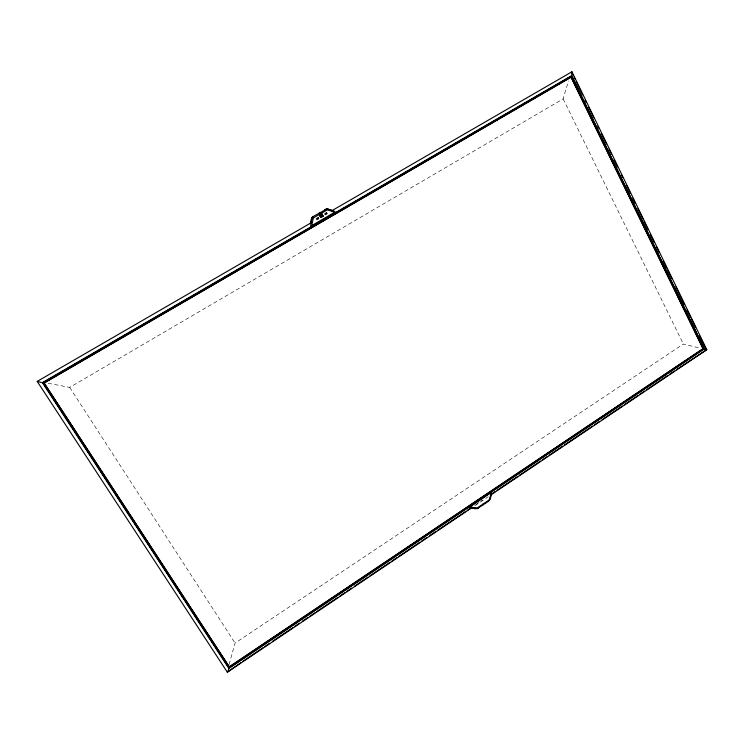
<?xml version="1.0" encoding="UTF-8"?>
<svg xmlns="http://www.w3.org/2000/svg" width="744" height="744" viewBox="0 0 744 744"><rect width="100%" height="100%" fill="white"/><g stroke="black" fill="none" stroke-linecap="round" stroke-linejoin="round"><path stroke-width="0.56" stroke-dasharray="3.72 2.79" d="M475.881 504.571L482.624 500.033M474.765 505.771L488.25 496.704M229.115 664.559A344.825 89.764 -80.1 0 1 235.076 643.086L683.355 344.044A298.958 20.702 11.1 0 0 700.42 348.229M48.1 383.29A371.368 49.141 10.2 0 1 69.694 387.382L563.134 98.896A321.157 135.799 -63.1 0 1 568.528 80.984M69.694 387.382L235.076 643.086M563.134 98.896L683.355 344.044"/><path stroke-width="1.12" d="M229.329 666.968L44.054 382.955L229.329 666.968L703.173 348.648L571.159 77.088L44.054 382.955M483.405 504.711L483.163 503.986M320.329 215.788L320.515 215.267A1.125 1.088 70.8 0 1 321.408 214.746M320.404 215.509L320.497 216.281M320.952 215.518L321.631 216.206M321.836 215.9L321.706 215.416M320.45 216.29L321.362 216.783A1.125 1.088 70.7 0 0 322.254 216.262L321.873 214.895M334.967 211.529L334.763 212.254L311.094 225.962M228.92 668.419L229.115 667.712L43.189 382.797L42.38 382.639L228.92 668.419L704.298 348.936L571.55 75.721L42.38 382.639M310.415 223.405L311.392 219.052A4.241 4.092 70.1 0 1 313.345 216.43L326.588 209.073L333.954 210.85M310.592 224.39L311.969 218.42L313.354 216.476M311.643 225.655L313.103 219.155A2.995 2.892 70.2 0 1 314.312 217.378L326.458 210.357A2.985 2.874 71.5 0 1 328.569 210.208L334.763 212.254M491.486 492.249L489.682 498.62A2.762 2.52 -64.7 0 1 488.594 500.321L477.722 507.65A2.771 2.539 -63.5 0 1 475.825 507.957M470.775 507.743L477.192 508.738L488.669 501.168L490.277 499.122L491.57 493.588M468.841 507.408L468.125 507.715M571.55 75.721L704.298 348.936M41.841 382.537A6.994 0.67 10.8 0 1 40.362 382.23L37.2 381.402L227.339 672.213L471.882 507.715M320.85 215.648L321.529 215.276M470.069 506.906L491.049 492.612M44.259 382.983L571.159 77.088M229.366 666.736L703.173 348.648M240.693 662.755L227.339 672.213L228.399 670.111A6.464 1.33 -77.7 0 0 228.78 668.875M242.618 661.453L262.855 647.847M264.79 646.545L269.607 643.309M272.499 641.356L292.736 627.75M294.671 626.448L299.488 623.212M302.38 621.259L308.165 617.371M310.09 616.079L314.907 612.833M316.842 611.54L338.046 597.274M339.971 595.981L344.788 592.736M346.713 591.443L351.54 588.197M354.432 586.253L367.927 577.177M369.852 575.884L390.098 562.269M392.023 560.967L396.84 557.73M398.765 556.428L419.979 542.171M421.904 540.869L426.721 537.633M429.613 535.689L435.398 531.793M437.323 530.5L465.279 511.705M467.204 510.403L470.096 508.459M490.343 494.844L495.16 491.607M497.085 490.305L517.331 476.69M519.256 475.397L540.46 461.131M542.385 459.839L547.212 456.593M549.137 455.3L562.631 446.223M564.557 444.921L592.512 426.126M594.437 424.824L599.264 421.588M602.147 419.644L622.393 406.029M624.318 404.727L637.813 395.65M639.747 394.357L644.564 391.121M646.49 389.819L667.694 375.553M669.628 374.26L674.445 371.024M676.37 369.722L706.8 349.671L571.913 71.787L571.457 71.973L572.982 75.107M491.133 494.76L706.791 349.689L704.661 349.02M319.613 215.323L321.957 214.002L323.184 216.197L320.841 217.518L319.613 215.323L320.841 217.518M37.2 381.402L311.597 222.521M331.461 210.933L571.913 71.787L571.969 74.093A6.129 2.093 -67.3 0 1 571.68 75.284M43.189 382.797L571.364 76.381M469.762 506.859L475.834 507.947M328.774 209.148L328.29 209.324A4.166 4.008 71.5 0 0 325.128 209.678L325.556 209.492M321.957 214.002L323.184 216.197M311.81 218.95L311.392 219.052A4.176 4.027 70.1 0 1 313.354 216.485M321.222 215.286L321.752 215.407M321.362 214.756L321.91 214.877M310.787 225.544L311.569 225.692M472.347 507.901L475.239 508.849M332.466 210.626L328.327 209.269A4.232 4.064 71.5 0 0 325.119 209.622M489.738 498.248L490.426 498.62M478.113 508.273L477.397 507.827M319.66 212.896L320.385 213.853M573.996 77.19L575.01 79.282M576.023 81.366L582.608 94.934M585.137 100.152L586.151 102.244M588.69 107.462L593.759 117.896M597.813 126.248L598.827 128.34M601.357 133.557L606.425 143.992M608.955 149.219L611.494 154.436M614.023 159.653L617.576 166.963M621.631 175.305L622.644 177.398M626.69 185.749L630.242 193.059M632.772 198.276L635.311 203.493M637.841 208.711L642.909 219.145M643.923 221.238L647.978 229.589M650.507 234.806L654.06 242.116M656.589 247.334L659.128 252.551M663.183 260.902L666.726 268.212M667.74 270.295L671.795 278.647M675.85 286.998L684.461 304.742M687 309.96L690.544 317.269M691.557 319.353L695.612 327.704M699.667 336.056L706.251 349.624M571.048 77.283L702.95 348.611M319.464 213.686L319.232 213.007M322.217 216.281A1.125 1.088 70.7 0 1 321.324 216.792M475.76 508.45A3.86 3.534 -63.5 0 1 475.035 508.468M703.861 348.834L229.031 667.898L42.919 382.723L571.364 76.186L703.861 348.834M326.597 212.756L324.821 213.788L325.314 214.663L327.09 213.64L326.597 212.756M318.2 217.704L316.414 218.736L316.907 219.61L318.692 218.578L318.2 217.704"/></g></svg>
